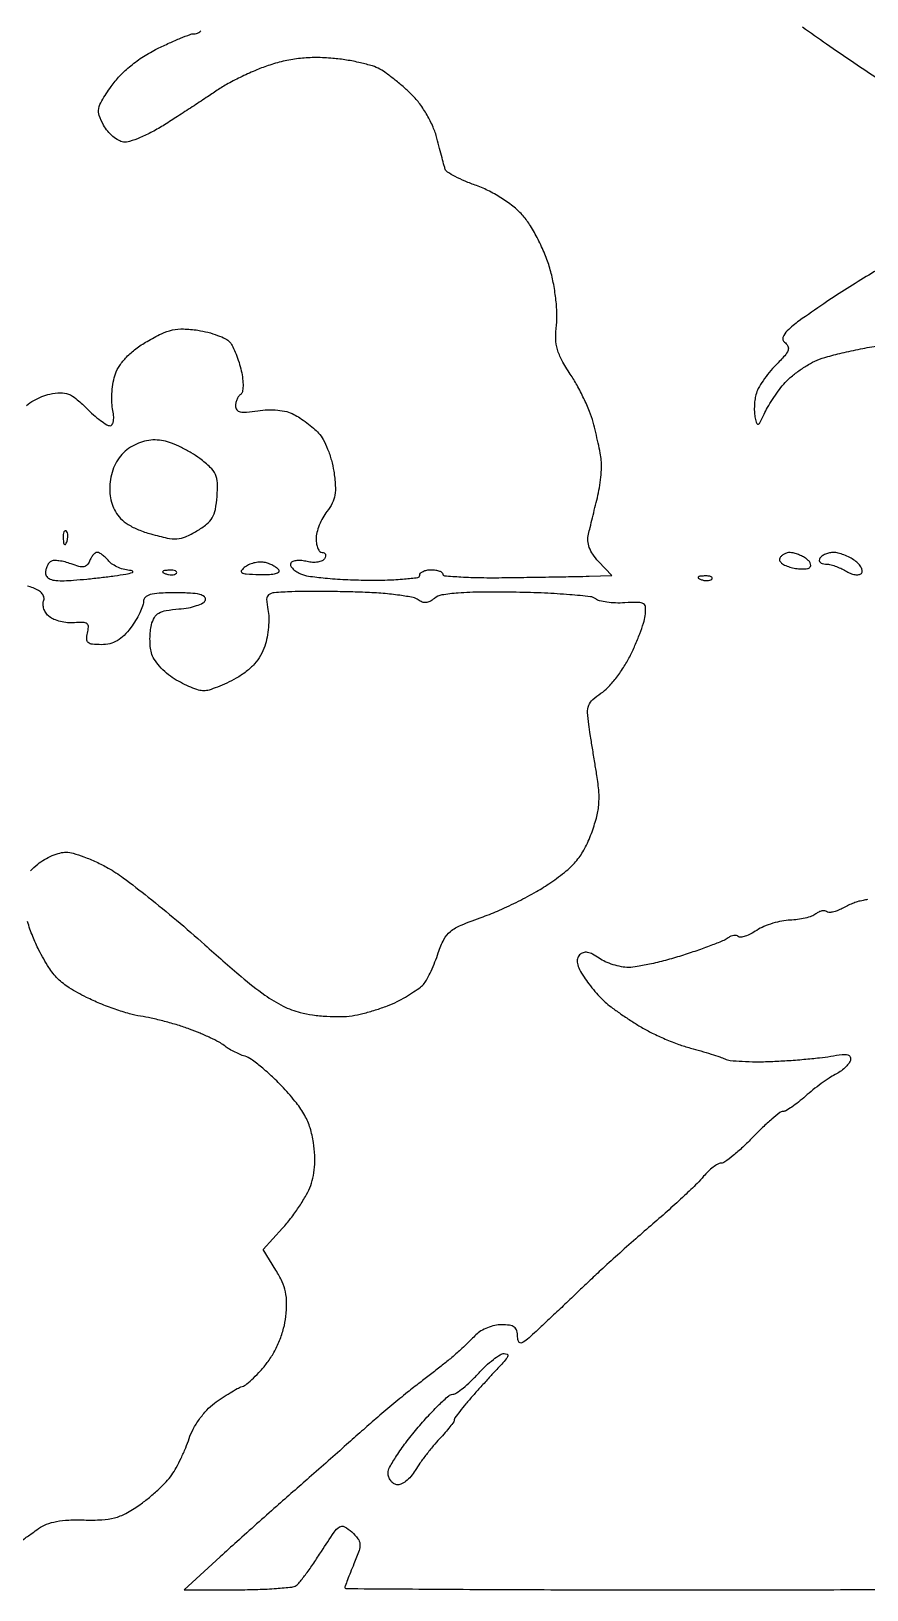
# Model space of a CAD drawing. Extents: x 0 to 102, y 0 to 135.
# Drawn here: x 11.89 to 24.17, y 0 to 22.88 of the extents above; entities that cross this region are included whole.
import ezdxf

# ---------------------------------------------------------------- set-up
doc = ezdxf.new("R2010")
doc.units = 0
doc.header["$MEASUREMENT"] = 0

msp = doc.modelspace()

# ---------------------------------------------------------------- linework, layer by layer
for points in [[(41.328361, 0.059018, -0.000002), (42.381032, 0.069746, -0.000306)], [(11.815947, 17.387381, -0.033544), (11.924078, 17.458852, -0.032911), (12.045158, 17.517518, -0.044934), (12.161074, 17.552814, -0.042454), (12.317674, 17.571842, -0.100024), (12.433269, 17.552793, -0.082902), (12.54534, 17.487408, -0.022963), (12.696332, 17.349683, 0.015735), (12.802565, 17.249934, 0.020377), (12.906344, 17.165717, 0.01854), (12.996639, 17.103426, 0.14266), (13.045483, 17.0892, 0.263068), (13.077598, 17.107353, 0.097274), (13.09596, 17.157986, 0.059861), (13.098684, 17.237172, 0.028057), (13.084223, 17.338833, -0.043776), (13.0716, 17.453235, -0.02548), (13.075544, 17.591389, -0.025326), (13.093744, 17.730458, -0.038683), (13.124787, 17.848047, -0.065038), (13.187568, 17.973086, -0.043791), (13.288492, 18.097192, -0.03879), (13.423621, 18.216425, -0.028846), (13.589267, 18.3268, -0.021559), (13.800968, 18.438899, -0.057084), (13.962819, 18.494305, -0.062006), (14.125054, 18.509261, -0.029239), (14.334911, 18.49024, -0.025146), (14.484512, 18.46005, -0.027002), (14.626733, 18.415525, -0.027906), (14.74366, 18.36426, -0.102629), (14.806451, 18.314152, -0.058933), (14.849461, 18.247782, -0.019404), (14.896801, 18.141335, -0.019022), (14.940609, 18.018128, -0.020442), (14.973761, 17.894848, -0.025065), (14.994438, 17.775612, -0.036462), (14.999631, 17.669046, -0.04062), (14.99086, 17.586131, -0.210696), (14.965392, 17.549057, 0.097103), (14.936359, 17.522162, 0.05257), (14.911864, 17.47987, 0.049578), (14.895222, 17.429796, 0.055504), (14.8896, 17.379307, 0.168348), (14.908843, 17.323774, 0.174517), (14.958041, 17.293059, 0.077233), (15.051557, 17.287592, 0.0157), (15.216727, 17.30871, -0.031543), (15.363914, 17.322809, -0.03299), (15.509492, 17.317927, -0.035363), (15.641056, 17.29532, -0.059967), (15.745477, 17.255937, -0.026344), (15.834527, 17.203387, -0.015297), (15.935881, 17.13158, -0.015265), (16.033337, 17.053171, -0.024783), (16.110531, 16.980156, -0.068845), (16.177455, 16.887626, -0.02756), (16.243276, 16.745458, -0.026636), (16.298336, 16.582176, -0.03035), (16.332931, 16.420891, -0.020414), (16.355813, 16.213315, -0.059232), (16.348698, 16.069298, -0.075059), (16.309817, 15.950989, -0.04983), (16.23295, 15.830254, 0.0412), (16.172098, 15.738212, 0.031365), (16.120692, 15.628764, 0.032128), (16.085364, 15.519292, 0.062061), (16.074, 15.428091, 0.042837), (16.080575, 15.351489, 0.062518), (16.100318, 15.286777, 0.082055), (16.129339, 15.242935, 0.208526), (16.163593, 15.228, -0.121237), (16.193169, 15.220722, -0.187457), (16.210264, 15.201135, -0.151622), (16.211628, 15.171525, -0.0748), (16.196663, 15.136545, -0.150362), (16.160708, 15.10509, -0.064129), (16.098851, 15.086486, -0.055353), (16.022639, 15.082405, -0.047235), (15.943055, 15.094556, 0.037491), (15.864322, 15.108148, 0.047812), (15.790694, 15.108182, 0.055798), (15.732118, 15.095907, 0.176594), (15.701138, 15.071481, 0.23896), (15.698254, 15.037415, 0.089034), (15.724611, 14.995585, 0.063226), (15.775373, 14.952424, 0.039449), (15.844003, 14.914976, 0.07121), (15.960309, 14.881725, 0.010248), (16.206438, 14.853097, 0.011455), (16.500875, 14.831746, 0.009566), (16.81425, 14.822234, 0.009149), (17.120946, 14.824406, 0.016465), (17.37203, 14.839063, 0.010877), (17.568426, 14.861348, 0.375277), (17.5968, 14.893828, -0.199155), (17.609536, 14.924536, -0.085459), (17.646502, 14.950591, -0.065449), (17.701235, 14.968289, -0.045539), (17.766, 14.9742, -0.035682), (17.830806, 14.969569, -0.05406), (17.885508, 14.955562, -0.070674), (17.923027, 14.935074, -0.236593), (17.935237, 14.91075, 0.392102), (17.958628, 14.885539, 0.00468), (18.202404, 14.869394, 0.010886), (18.495983, 14.859114, 0.006541), (18.844687, 14.859063, 0.000502), (19.217203, 14.864255, 0.000524), (19.584484, 14.870128, 0.000503), (19.901929, 14.875855, 0.002306), (20.086097, 14.880213), (20.418094, 14.8896), (20.223459, 15.09678, -0.037819), (20.139489, 15.200919, -0.062893), (20.087767, 15.30091, -0.072869), (20.067173, 15.399331, -0.074746), (20.075978, 15.49863, -0.00052), (20.099778, 15.596439, -0.000187), (20.133829, 15.735521, -0.000186), (20.171249, 15.887871, -0.000221), (20.206701, 16.0317, 0.018814), (20.236785, 16.176767, 0.015666), (20.258066, 16.332823, 0.015952), (20.26851, 16.477024, 0.040771), (20.26421, 16.5816, 0.016174), (20.247819, 16.686544, 0.00604), (20.218282, 16.832728, 0.005977), (20.182239, 16.991378, 0.007203), (20.144454, 17.139504, 0.029677), (20.091287, 17.29808, 0.015204), (20.007019, 17.490259, 0.015055), (19.907914, 17.683558, 0.021892), (19.808161, 17.847126, -0.022017), (19.684508, 18.049996, -0.057454), (19.619884, 18.207848, -0.063892), (19.596576, 18.366148, -0.032716), (19.605988, 18.56698, 0.038007), (19.612305, 18.741103, 0.019348), (19.595141, 18.959574, 0.018792), (19.559209, 19.190021, 0.022668), (19.507652, 19.402931, 0.027517), (19.436007, 19.60681, 0.020073), (19.335202, 19.82483, 0.020387), (19.222557, 20.024336, 0.041465), (19.115441, 20.168912, 0.04218), (18.984113, 20.29523, 0.026689), (18.812091, 20.4202, 0.026026), (18.62073, 20.530498, 0.03142), (18.430375, 20.612784, -0.014371), (18.263037, 20.678447, -0.019927), (18.117438, 20.747442, -0.016869), (18.003614, 20.812027, -0.178828), (17.971157, 20.853245, -0.011226), (17.955425, 20.905836, -0.001365), (17.9238, 21.022143, -0.001619), (17.887043, 21.160582, -0.001334), (17.848703, 21.308498, 0.039471), (17.792218, 21.473483, 0.027949), (17.704466, 21.648557, 0.027995), (17.598003, 21.812303, 0.040304), (17.484976, 21.942998, 0.013894), (17.367083, 22.052697, 0.011339), (17.235147, 22.163588, 0.011503), (17.108993, 22.260142, 0.02925), (17.012065, 22.322513, 0.055131), (16.901159, 22.369815, 0.016753), (16.724293, 22.416769, 0.016555), (16.521149, 22.456446, 0.017339), (16.318931, 22.481877, 0.022509), (16.073989, 22.493009, 0.026619), (15.84249, 22.480771, 0.027163), (15.617699, 22.444413, 0.025367), (15.392878, 22.383306, 0.019839), (15.201071, 22.31203, 0.012931), (14.985478, 22.21541, 0.01301), (14.77977, 22.110087, 0.024101), (14.619579, 22.012443, -0.002799), (14.459679, 21.905378, -0.001349), (14.253648, 21.769888, -0.001337), (14.038057, 21.629763, -0.001917), (13.846168, 21.506813, -0.019333), (13.666634, 21.402262, -0.022642), (13.488617, 21.317713, -0.022349), (13.333796, 21.260596, -0.113318), (13.242727, 21.253013, -0.095779), (13.169921, 21.278242, -0.045152), (13.088315, 21.335863, -0.0425), (13.011082, 21.413809, -0.046484), (12.9507, 21.501511, -0.041409), (12.886644, 21.64219, -0.135015), (12.878932, 21.743325, -0.090766), (12.923256, 21.856481, -0.01291), (13.060622, 22.066057, -0.03893), (13.189383, 22.224042, -0.030725), (13.351172, 22.374074, -0.029463), (13.538006, 22.509547, -0.02837), (13.741781, 22.623996, -0.007389), (13.919026, 22.707491, -0.009768), (14.08299, 22.777961, -0.007476), (14.22138, 22.831866, -0.089357), (14.277632, 22.842, 0.067984), (14.314249, 22.847002, 0.060958), (14.349668, 22.861697, 0.064326), (14.378612, 22.883406, 0.10051)], [(23.218686, 22.942278, 0.003448), (23.571426, 22.695049, 0.002368), (23.974747, 22.419309, 0.002387), (24.365605, 22.157508, 0.004851)], [(24.456144, 19.455382, 0.005441), (24.158332, 19.278551, 0.005392), (23.835765, 19.077443, 0.006355), (23.534967, 18.879944, 0.006253), (23.172336, 18.628538, 0.038072), (22.997133, 18.482512, 0.109355), (22.93371, 18.386134, 0.337952), (22.954458, 18.315999, -0.115263), (23.004237, 18.258074, -0.211785), (23.008079, 18.197161, -0.093943), (22.959782, 18.116907, -0.01408), (22.829968, 17.979568, 0.025097), (22.731984, 17.871221, 0.022637), (22.641715, 17.74992, 0.023282), (22.570822, 17.633755, 0.063957), (22.535835, 17.544519, 0.031451), (22.520409, 17.461175, 0.022209), (22.513202, 17.366192, 0.02251), (22.514459, 17.274414, 0.043226), (22.525093, 17.201641, 0.027906), (22.548592, 17.12211, 0.433008), (22.572005, 17.111922, 0.178293), (22.600512, 17.139001, 0.008762), (22.656823, 17.2584, -0.026466), (22.706994, 17.355698, -0.012799), (22.780793, 17.474834, -0.012654), (22.864217, 17.595345, -0.017759), (22.945088, 17.698197, -0.039006), (23.040389, 17.794569, -0.022589), (23.168382, 17.895522, -0.022478), (23.306743, 17.985722, -0.034881), (23.4342, 18.049354, -0.031216), (23.59077, 18.10314, -0.009668), (23.832286, 18.16459, -0.009626), (24.105584, 18.223003, -0.010448), (24.373587, 18.269122, -0.016285)], [(38.721393, 0.03235, -0.000006), (40.12148, 0.046691, -0.000009)], [(11.874905, 10.552334, -0.04442), (11.982309, 10.65346, -0.03709), (12.082036, 10.720575, -0.030436), (12.197276, 10.777294, -0.031449), (12.310138, 10.816411, -0.067793), (12.401091, 10.8288, -0.071967), (12.503617, 10.813966, -0.01846), (12.66279, 10.760459, -0.018411), (12.841772, 10.685203, -0.017764), (13.016925, 10.59615, -0.033887), (13.240659, 10.451591, -0.007238), (13.607656, 10.169185, -0.007535), (14.024039, 9.82873, -0.007111), (14.438193, 9.469353, 0.005722), (14.974074, 9.001734, 0.022248), (15.321437, 8.731281, 0.035997), (15.589353, 8.568822, 0.056714), (15.84082, 8.474219, 0.027736), (16.02166, 8.43924, 0.018913), (16.230116, 8.418792, 0.019087), (16.434578, 8.414336, 0.034002), (16.60222, 8.428511, 0.022972), (16.762041, 8.46062, 0.014525), (16.945168, 8.511945, 0.014584), (17.122544, 8.572991, 0.02592), (17.26406, 8.634912, 0.016088), (17.386694, 8.701346, 0.015765), (17.505654, 8.775954, 0.01586), (17.605728, 8.847914, 0.055795), (17.662761, 8.902842, 0.05179), (17.70724, 8.969382, 0.014051), (17.763268, 9.083138, 0.014062), (17.819901, 9.216558, 0.014178), (17.868778, 9.352588, -0.040357), (17.950406, 9.547137, -0.104558), (18.046293, 9.664198, -0.071548), (18.202885, 9.756641, -0.012142), (18.527576, 9.881145, 0.019158), (18.770301, 9.978145, 0.01209), (19.046024, 10.108854, 0.012138), (19.311228, 10.250697, 0.021771), (19.520553, 10.381626, 0.021593), (19.749316, 10.553971, 0.047105), (19.904833, 10.708737, 0.051978), (20.019263, 10.879712, 0.032237), (20.118185, 11.100337, 0.022592), (20.191984, 11.329249, 0.042993), (20.226739, 11.519424, 0.042791), (20.228542, 11.713331, 0.022162), (20.199383, 11.954043, -0.000999), (20.167984, 12.145119, -0.000748), (20.13413, 12.355735, -0.000756), (20.102848, 12.554157, -0.00173), (20.080012, 12.703835, -0.026946), (20.063554, 12.878294, -0.103563), (20.081487, 12.985192, -0.116506), (20.139462, 13.069109, -0.038575), (20.258759, 13.161153, 0.057854), (20.35891, 13.244761, 0.023302), (20.47565, 13.379759, 0.022683), (20.589098, 13.538319, 0.026672), (20.681243, 13.698379, 0.013806), (20.759058, 13.863063, 0.012908), (20.829531, 14.035492, 0.013002), (20.884135, 14.191753, 0.04232), (20.908646, 14.298561, 0.043483), (20.91522, 14.420003, 0.248589), (20.884186, 14.474189, 0.144211), (20.808234, 14.495776, 0.012861), (20.607622, 14.488701, -0.02325), (20.473986, 14.486766, -0.026208), (20.346038, 14.497593, -0.026782), (20.239507, 14.518122, -0.112674), (20.181757, 14.547335, 0.147958), (20.105833, 14.57934, 0.005734), (19.799456, 14.608129, 0.00979), (19.431744, 14.631193, 0.006707), (19.013694, 14.643591, 0.005685), (18.506091, 14.646061, 0.017078), (18.159827, 14.631974, 0.021479), (17.92178, 14.603811, 0.133793), (17.811009, 14.553449, -0.051678), (17.746612, 14.510382, -0.0986), (17.687179, 14.49267, -0.112366), (17.630812, 14.500081, -0.081669), (17.57565, 14.531481, 0.123499), (17.500617, 14.566323, 0.012093), (17.302154, 14.599326, 0.014719), (17.060024, 14.626353, 0.011144), (16.7931, 14.642238, 0.003888), (16.504683, 14.650714, 0.003227), (16.197688, 14.655365, 0.003258), (15.916354, 14.655978, 0.008791), (15.716565, 14.651598, 0.00916), (15.457821, 14.63662, 0.142406), (15.375461, 14.605709, 0.253322), (15.346065, 14.542055, 0.033467), (15.366075, 14.389573, -0.046417), (15.378161, 14.274481, -0.024474), (15.37283, 14.13076, -0.024132), (15.352864, 13.982954, -0.034076), (15.319917, 13.854272, -0.051649), (15.25744, 13.715108, -0.051026), (15.167554, 13.591087, -0.047456), (15.04811, 13.480516, -0.035006), (14.897488, 13.381399, -0.017373), (14.761451, 13.311044, -0.01829), (14.623141, 13.251591, -0.018257), (14.500588, 13.209217, -0.074231), (14.422767, 13.1976, -0.075467), (14.347162, 13.209077, -0.021334), (14.234715, 13.249355, -0.020984), (14.109976, 13.30635, -0.02076), (13.989994, 13.373788, -0.038824), (13.877113, 13.456295, -0.034587), (13.77358, 13.558296, -0.036257), (13.693365, 13.663544, -0.083403), (13.653587, 13.754488, -0.038439), (13.637658, 13.847804, -0.023387), (13.632571, 13.959629, -0.02337), (13.637957, 14.071662, -0.037802), (13.654124, 14.165655, -0.068995), (13.697485, 14.273067, -0.132604), (13.762651, 14.33827, -0.090893), (13.869594, 14.376187, -0.021463), (14.058571, 14.398305, 0.027184), (14.19612, 14.416001, 0.036401), (14.317795, 14.447728, 0.03968), (14.410008, 14.487496, 0.194036), (14.445925, 14.53005, 0.311991), (14.431735, 14.578101, 0.110873), (14.364035, 14.611472, 0.047587), (14.230322, 14.630591, 0.011731), (14.00835, 14.6358, 0.011587), (13.768475, 14.63024, 0.055774), (13.633806, 14.608815, 0.124938), (13.562739, 14.568332, 0.203858), (13.536, 14.505474, -0.089319), (13.524014, 14.438915, -0.024065), (13.481624, 14.339884, -0.023572), (13.421742, 14.230196, -0.022452), (13.35089, 14.124774, -0.037677), (13.251538, 14.009642, -0.064873), (13.151187, 13.932725, -0.072034), (13.042365, 13.889188, -0.059258), (12.918023, 13.8744, -0.023869), (12.786231, 13.880695, -0.151342), (12.72505, 13.906264, -0.226941), (12.702491, 13.955687, -0.059485), (12.71471, 14.044355, 0.052613), (12.728253, 14.133571, 0.242124), (12.707148, 14.17964, 0.164043), (12.64957, 14.200066, 0.022948), (12.521505, 14.196202, -0.043212), (12.420952, 14.19724, -0.035834), (12.315389, 14.215179, -0.037229), (12.220498, 14.246035, -0.076124), (12.153556, 14.286232, -0.066856), (12.107188, 14.336551, -0.064534), (12.075078, 14.397905, -0.06962), (12.061452, 14.460531, -0.110861), (12.069371, 14.514541, 0.14144), (12.074053, 14.569241, 0.11853), (12.049608, 14.622319, 0.088735), (11.995869, 14.67005, 0.048392), (11.916292, 14.708739, 0.035121), (11.831244, 14.733712, 0.031596)], [(24.178151, 10.136041, -0.010309), (24.112389, 10.118267, -0.035098), (24.0687, 10.110624, 0.056491), (24.024567, 10.100946, 0.014635), (23.956303, 10.075406, 0.014697), (23.879697, 10.041501, 0.014505), (23.804873, 10.003015, -0.032008), (23.732487, 9.96893, -0.043282), (23.663202, 9.948286, -0.050098), (23.606125, 9.942389, -0.199651), (23.574268, 9.955532, 0.171114), (23.546575, 9.968788, 0.079864), (23.506317, 9.966698, 0.064961), (23.460137, 9.95031, 0.05002), (23.415094, 9.921394, -0.081137), (23.35539, 9.888096, -0.027582), (23.259936, 9.859437, -0.026585), (23.149171, 9.838896, -0.027624), (23.038266, 9.830565, 0.042428), (22.919218, 9.818073, 0.02683), (22.783619, 9.784459, 0.026881), (22.652975, 9.736711, 0.044002), (22.549176, 9.681067, -0.026239), (22.461021, 9.629702, -0.038249), (22.378185, 9.594811, -0.043137), (22.310589, 9.578558, -0.238142), (22.276094, 9.589906, 0.1454), (22.248849, 9.604671, 0.085375), (22.211507, 9.606072, 0.072578), (22.169961, 9.594228, 0.060687), (22.130684, 9.570477, -0.068375), (22.067009, 9.533293, -0.006462), (21.898708, 9.466252, -0.008173), (21.694827, 9.391873, -0.006347), (21.47071, 9.317411, -0.010853), (21.23592, 9.248273, -0.011059), (20.99981, 9.189855, -0.010885), (20.792644, 9.148148, -0.044253), (20.664684, 9.1368, -0.046896), (20.559163, 9.146719, -0.029495), (20.438962, 9.176953, -0.029497), (20.323172, 9.221115, -0.046951), (20.231095, 9.273491, 0.031121), (20.136185, 9.331523, 0.081293), (20.060629, 9.356926, 0.118497), (19.998732, 9.352351, 0.119494), (19.945895, 9.320135, 0.137325), (19.914764, 9.2648, 0.108985), (19.913222, 9.195953, 0.070551), (19.943802, 9.108274, 0.025904), (20.010071, 8.994713, 0.019172), (20.081919, 8.893728, 0.013202), (20.170575, 8.784791, 0.013329), (20.261569, 8.684368, 0.026317), (20.339898, 8.610612, 0.018739), (20.430428, 8.539587, 0.006878), (20.563322, 8.44591, 0.006807), (20.711467, 8.347437, 0.008111), (20.8539, 8.258771, 0.021855), (21.011029, 8.173567, 0.01302), (21.204726, 8.085403, 0.013021), (21.402697, 8.007463, 0.021907), (21.573, 7.953808, -0.005441), (21.728056, 7.910513, -0.005767), (21.879146, 7.864651, -0.005519), (22.008322, 7.822234, -0.026156), (22.0806, 7.793314, 0.083247), (22.160104, 7.771584, 0.011464), (22.331756, 7.758209, 0.012891), (22.537553, 7.752228, 0.010587), (22.7574, 7.756163, 0.006657), (22.991957, 7.768461, 0.005467), (23.242057, 7.787664, 0.005526), (23.471492, 7.810364, 0.014557), (23.635096, 7.833216, -0.012666), (23.802331, 7.857221, -0.081152), (23.887513, 7.853409, -0.247925), (23.922622, 7.824271, -0.179625), (23.924515, 7.772537, -0.088792), (23.896821, 7.721359, -0.036288), (23.842983, 7.663065, -0.034456), (23.774586, 7.607336, -0.037199), (23.70085, 7.563091, 0.02917), (23.612345, 7.511898, 0.011377), (23.496127, 7.431451, 0.011217), (23.373961, 7.338452, 0.013682), (23.264113, 7.245841, -0.014337), (23.162078, 7.160047, -0.018521), (23.063447, 7.087612, -0.01648), (22.97827, 7.033801, -0.133405), (22.934091, 7.0218, 0.167946), (22.887465, 7.005684, 0.010106), (22.770994, 6.91038, 0.014234), (22.635256, 6.78781, 0.009975), (22.489208, 6.642497, -0.01244), (22.34164, 6.497112, -0.016999), (22.201243, 6.374204, -0.013833), (22.08023, 6.280786, -0.155158), (22.02329, 6.261797, 0.124628), (21.97465, 6.248753, 0.033784), (21.907344, 6.204895, 0.031995), (21.835201, 6.143007, 0.028432), (21.768458, 6.07005, -0.028504), (21.67363, 5.966423, -0.005184), (21.485224, 5.786508, -0.005566), (21.259877, 5.580395, -0.005024), (21.022228, 5.3721, 0.003021), (20.77019, 5.152972, 0.002424), (20.501526, 4.914203, 0.00245), (20.255288, 4.69103, 0.006243), (20.079551, 4.5261, -0.001052), (19.91981, 4.373031, -0.00063), (19.729419, 4.191817, -0.000631), (19.539498, 4.011962, -0.001098), (19.381442, 3.863316, -0.006132), (19.179297, 3.67864, -0.081215), (19.094311, 3.624654, -0.400101), (19.052233, 3.640364, -0.113553), (19.035, 3.715266, 0.071452), (19.022653, 3.801224, 0.161826), (18.985664, 3.85458, 0.125771), (18.916657, 3.883229, 0.035835), (18.800002, 3.8916, 0.053995), (18.699556, 3.880721, 0.039459), (18.592101, 3.84811, 0.040154), (18.494019, 3.800272, 0.067493), (18.422252, 3.74355, -0.006314), (18.356665, 3.677225, -0.003771), (18.277078, 3.599925, -0.003774), (18.196641, 3.524124, -0.006533), (18.1285, 3.462513, -0.010179), (18.045983, 3.39277, -0.002626), (17.910026, 3.283705, -0.002672), (17.753626, 3.160941, -0.002717), (17.5968, 3.040552, 0.00783), (17.417352, 2.899856, 0.003636), (17.18863, 2.711902, 0.003601), (16.951253, 2.51101, 0.005013), (16.741884, 2.327538, -0.001087), (16.521924, 2.131712, -0.000586), (16.250148, 1.891379, -0.000584), (15.97268, 1.647169, -0.000919), (15.733808, 1.4382, 0.001775), (15.490817, 1.224893, 0.001026), (15.199983, 0.966687, 0.001025), (14.90922, 0.706405, 0.001721), (14.666207, 0.48645), (14.132468, 0), (14.912884, 0.001295, 0.007382), (15.218351, 0.006313, 0.01041), (15.490281, 0.020468, 0.006911), (15.715863, 0.040064, 0.127595), (15.782588, 0.064745, 0.073981), (15.831573, 0.110914, 0.007653), (15.928039, 0.237283, 0.009387), (16.038419, 0.392581, 0.007375), (16.152354, 0.564828, -0.006308), (16.336745, 0.844886, -0.101904), (16.41722, 0.92336, -0.273753), (16.491306, 0.925976, -0.062809), (16.597103, 0.849714, -0.039537), (16.688066, 0.75044, -0.149719), (16.717823, 0.672679, -0.102703), (16.704442, 0.57522, -0.013662), (16.629187, 0.380305, 0.003348), (16.578536, 0.256761, 0.004924), (16.53583, 0.147479, 0.002412), (16.500983, 0.054299, 0.088491), (16.497, 0.031968, 0.412258), (16.510065, 0.018816, 0.000042), (17.938373, 0.009391, 0.001018), (19.522284, 0.002297, 0.00061), (21.4038, 0, 0.000404), (23.285719, 0.00152, 0.000672), (24.870962, 0.006213, 0.000019), (26.305083, 0.012441, 0.33534)], [(11.765165, 0.735367, 0.000745), (11.899466, 0.830842, 0.001927), (11.995975, 0.90023, -0.066669), (12.111753, 0.962591, -0.043933), (12.257603, 1.003446, -0.035435), (12.439138, 1.024316, -0.019075), (12.664514, 1.025551, 0.02023), (12.925983, 1.027588, 0.052806), (13.111516, 1.056342, 0.058001), (13.276671, 1.121379, 0.028757), (13.469091, 1.23896, 0.01957), (13.606744, 1.342554, 0.015539), (13.747216, 1.464608, 0.015811), (13.870483, 1.586077, 0.037476), (13.952058, 1.685683, 0.027751), (14.017959, 1.791784, 0.013736), (14.09019, 1.932983, 0.013587), (14.15728, 2.083944, 0.019343), (14.207926, 2.221684, -0.046493), (14.267272, 2.359511, -0.031012), (14.358855, 2.5051, -0.031025), (14.467666, 2.638141, -0.046768), (14.579219, 2.737923, -0.011575), (14.69206, 2.817318, -0.011282), (14.809412, 2.892111, -0.011245), (14.915388, 2.953124, -0.040767), (14.9864, 2.984699, 0.085193), (15.054823, 3.022693, 0.020711), (15.152467, 3.108036, 0.020639), (15.257791, 3.21669, 0.019243), (15.356403, 3.33615, 0.037092), (15.453736, 3.485541, 0.030006), (15.535846, 3.658466, 0.030063), (15.596504, 3.83956, 0.037733), (15.629523, 4.013426, 0.028257), (15.640636, 4.212587, 0.052676), (15.623554, 4.373111, 0.054101), (15.573766, 4.523674, 0.031539), (15.484074, 4.691621), (15.296408, 4.99527), (15.581837, 5.311206, 0.019756), (15.699413, 5.452163, 0.015216), (15.816658, 5.614577, 0.015463), (15.917043, 5.773309, 0.035088), (15.980413, 5.900304, 0.042915), (16.025951, 6.043985, 0.034981), (16.050268, 6.203568, 0.032226), (16.053207, 6.378016, 0.025323), (16.03466, 6.56625, 0.037864), (15.985877, 6.779841, 0.050832), (15.90828, 6.962453, 0.043183), (15.785097, 7.146549, 0.019005), (15.592999, 7.368234, 0.015366), (15.433147, 7.528934, 0.01717), (15.269368, 7.673444, 0.01669), (15.122373, 7.786416, 0.081845), (15.028769, 7.832624, -0.026546), (14.950025, 7.861218, -0.017864), (14.86333, 7.901727, -0.018021), (14.782025, 7.947086, -0.033708), (14.7204, 7.990369, 0.047149), (14.647311, 8.038829, 0.011691), (14.518946, 8.103689, 0.011853), (14.367855, 8.171303, 0.011635), (14.2128, 8.232122, 0.014099), (14.042385, 8.289038, 0.009433), (13.844526, 8.344922, 0.009503), (13.650578, 8.39185, 0.018408), (13.4937, 8.420655, -0.033352), (13.331859, 8.455396, -0.014149), (13.120174, 8.522372, -0.013926), (12.897449, 8.606861, -0.017724), (12.697321, 8.697646, -0.023634), (12.446474, 8.837489, -0.056884), (12.279991, 8.969243, -0.056165), (12.146256, 9.136164, -0.022556), (12.0012, 9.3906, -0.023287), (11.909833, 9.591686, -0.02004), (11.83242, 9.810642, -0.02053)]]:
    msp.add_lwpolyline(points, format="xyb")
for points in [[(13.8321, 16.867299, 0.047889), (13.707303, 16.879874, 0.049367), (13.583695, 16.86823, 0.048457), (13.462742, 16.832212, 0.043077), (13.345828, 16.772476, 0.053907), (13.242276, 16.691081, 0.054134), (13.158681, 16.589537, 0.052665), (13.097021, 16.469748, 0.046204), (13.058413, 16.334357, 0.036485), (13.042698, 16.195268, 0.041912), (13.048602, 16.061783, 0.044277), (13.075846, 15.9379, 0.05167), (13.123652, 15.827369, 0.072597), (13.201657, 15.726112, 0.052457), (13.313984, 15.638097, 0.044101), (13.461842, 15.562679, 0.027071), (13.647029, 15.499372, 0.015465), (13.886013, 15.439788, 0.069818), (14.029092, 15.429181, 0.085574), (14.155101, 15.459502, 0.030052), (14.321863, 15.543574, 0.037286), (14.464338, 15.641377, 0.091067), (14.547274, 15.737274, 0.08504), (14.593912, 15.860526, 0.029623), (14.619137, 16.049299, 0.027336), (14.622938, 16.249861, 0.098171), (14.59371, 16.373899, 0.097973), (14.519335, 16.477539, 0.027165), (14.365337, 16.606908, 0.027145), (14.239773, 16.690999, 0.020395), (14.093431, 16.770008, 0.020762), (13.949247, 16.833145, 0.043801)], [(12.402713, 15.543488, 0.296942), (12.384197, 15.547397, 0.208169), (12.368576, 15.531954, 0.077125), (12.359209, 15.491347, 0.028489), (12.358279, 15.43245, 0.018894), (12.363274, 15.369311, 0.168741), (12.37523, 15.344628, 0.470617), (12.390648, 15.346087, 0.054073), (12.409391, 15.381337, 0.051402), (12.422592, 15.427603, 0.05415), (12.425758, 15.474772, 0.060344), (12.419061, 15.515829, 0.126455)], [(12.857892, 15.228, 0.153447), (12.829441, 15.219058, 0.057118), (12.797654, 15.191001, 0.049774), (12.76768, 15.15024, 0.042074), (12.74437, 15.102046, -0.096064), (12.70884, 15.045117, -0.168587), (12.660328, 15.019411, -0.104514), (12.58859, 15.023362, -0.025011), (12.474419, 15.060352, 0.028029), (12.383891, 15.089079, 0.032578), (12.295136, 15.105789, 0.034475), (12.219664, 15.109721, 0.134985), (12.175301, 15.096712, 0.094774), (12.145618, 15.06947, 0.05282), (12.120566, 15.027074, 0.050055), (12.103549, 14.977091, 0.057092), (12.0978, 14.926907, 0.168316), (12.116101, 14.874083, 0.128746), (12.1652, 14.836935, 0.077467), (12.249523, 14.816568, 0.028205), (12.37275, 14.813367, 0.012331), (12.51013, 14.820941, 0.004535), (12.703615, 14.83817, 0.004492), (12.914702, 14.860814, 0.00538), (13.113, 14.886055, 0.007722), (13.279639, 14.911719, 0.033945), (13.37632, 14.934981, 0.539289), (13.380654, 14.950188, 0.204206), (13.356009, 14.962288, -0.047677), (13.263174, 14.976207, -0.03919), (13.168079, 15.007978, -0.040723), (13.084761, 15.051585, -0.078785), (13.0284, 15.1011, 0.02787), (12.983292, 15.149671, 0.031713), (12.93487, 15.190723, 0.033421), (12.889941, 15.219711, 0.127224)], [(23.037343, 15.226705, 0.07221), (22.995038, 15.221117, 0.053695), (22.951274, 15.203497, 0.054157), (22.9127, 15.177205, 0.077844), (22.885833, 15.14588, 0.255605), (22.883941, 15.110276, 0.110316), (22.91429, 15.071744, 0.070283), (22.97375, 15.035814, 0.03935), (23.05398, 15.00882, 0.028412), (23.141967, 14.991981, 0.035006), (23.225339, 14.98678, 0.037608), (23.293711, 14.992458, 0.158138), (23.32994, 15.01094, 0.1954), (23.341744, 15.038902, 0.119125), (23.333681, 15.074358, 0.084435), (23.306001, 15.112385, 0.052347), (23.26255, 15.146704, 0.030856), (23.207513, 15.176931, 0.024807), (23.14506, 15.20267, 0.025458), (23.084777, 15.220687, 0.056726)], [(23.676823, 15.228, 0.051699), (23.616318, 15.221727, 0.048284), (23.556913, 15.203149, 0.051765), (23.507251, 15.175823, 0.10305), (23.4765, 15.1434, 0.140844), (23.467483, 15.111287, 0.191291), (23.478654, 15.083651, 0.137687), (23.510139, 15.064992, 0.065428), (23.557255, 15.0588, -0.057277), (23.619885, 15.051602, -0.025843), (23.69945, 15.028677, -0.025177), (23.781875, 14.995511, -0.031349), (23.8545, 14.956253, 0.045097), (23.922293, 14.921977, 0.056618), (23.9902, 14.903558, 0.067626), (24.048205, 14.902589, 0.168328), (24.08587, 14.92087, 0.219387), (24.098747, 14.955772, 0.100182), (24.085104, 15.003549, 0.070936), (24.046872, 15.05716, 0.044604), (23.988947, 15.108017, 0.036989), (23.915264, 15.153949, 0.029131), (23.829575, 15.192755, 0.029932), (23.745281, 15.219492, 0.061904)], [(13.90965, 14.967521, 0.018894), (13.846511, 14.962526, 0.168741), (13.821828, 14.95057, 0.470617), (13.823287, 14.935152, 0.054073), (13.858537, 14.916409, 0.051402), (13.904803, 14.903208, 0.05415), (13.951972, 14.900042, 0.060344), (13.993029, 14.906739, 0.126455), (14.020688, 14.923087, 0.296942), (14.024597, 14.941603, 0.208169), (14.009154, 14.957224, 0.077125), (13.968547, 14.966591, 0.028489)], [(15.328388, 15.079184, 0.06967), (15.258477, 15.087377, 0.045128), (15.177432, 15.078209, 0.044688), (15.098202, 15.05438, 0.062556), (15.033625, 15.018561, 0.063006), (14.977181, 14.965211, 0.46509), (14.983078, 14.933337, 0.112248), (15.046676, 14.914106, 0.007729), (15.235386, 14.903788, 0.02002), (15.362861, 14.903899, 0.040506), (15.462419, 14.916093, 0.066876), (15.522483, 14.937097, 0.438925), (15.530149, 14.964412, 0.091516), (15.501828, 14.995673, 0.033756), (15.452026, 15.028637, 0.032086), (15.391477, 15.058113, 0.033294)], [(21.77745, 14.882921, 0.018894), (21.714311, 14.877926, 0.168741), (21.689628, 14.86597, 0.470617), (21.691087, 14.850552, 0.054073), (21.726338, 14.831809, 0.051402), (21.772603, 14.818608, 0.05415), (21.819772, 14.815442, 0.060344), (21.860829, 14.822139, 0.126455), (21.888487, 14.838487, 0.296942), (21.892397, 14.857003, 0.208169), (21.876954, 14.872624, 0.077125), (21.836347, 14.881991, 0.028489)], [(18.837093, 3.4686, -0.118679), (18.878799, 3.458559, -0.342515), (18.89062, 3.43334, -0.11827), (18.868674, 3.388723, -0.018159), (18.80235, 3.314444, 0.004717), (18.727049, 3.234542, 0.001524), (18.617023, 3.114835, 0.00152), (18.495474, 2.980964, 0.001706), (18.37935, 2.851399, 0.007227), (18.274, 2.729543, 0.010582), (18.185167, 2.619073, 0.006295), (18.114293, 2.524577, 0.159051), (18.1044, 2.494262, -0.157011), (18.09509, 2.465345, -0.009916), (18.04086, 2.392932, -0.013813), (17.970958, 2.308279, -0.009781), (17.888094, 2.217058, 0.015077), (17.794935, 2.112296, 0.009867), (17.693685, 1.986306, 0.009928), (17.599807, 1.859521, 0.01871), (17.530027, 1.753034, -0.041743), (17.4663, 1.664915, -0.04996), (17.392195, 1.594282, -0.057578), (17.319218, 1.549885, -0.156706), (17.259883, 1.542693, -0.103242), (17.21085, 1.563193, -0.081382), (17.169212, 1.6031, -0.07818), (17.141174, 1.655898, -0.083226), (17.1315, 1.713614, -0.130088), (17.153608, 1.797148, -0.014914), (17.255756, 1.96478, -0.017187), (17.39251, 2.159833, -0.013213), (17.5545, 2.363351, -0.010801), (17.724092, 2.5566, -0.015323), (17.883705, 2.720374, -0.01132), (18.02162, 2.847568, -0.170765), (18.081198, 2.871646, 0.138908), (18.136796, 2.890185, 0.020164), (18.233585, 2.961983, 0.021542), (18.343578, 3.058772, 0.016948), (18.454342, 3.1725, -0.019316), (18.565809, 3.285871, -0.024205), (18.677921, 3.381621, -0.023526), (18.777251, 3.451251, -0.142032)]]:
    msp.add_lwpolyline(points, format="xyb", close=True)

doc.saveas('drawing.dxf')
